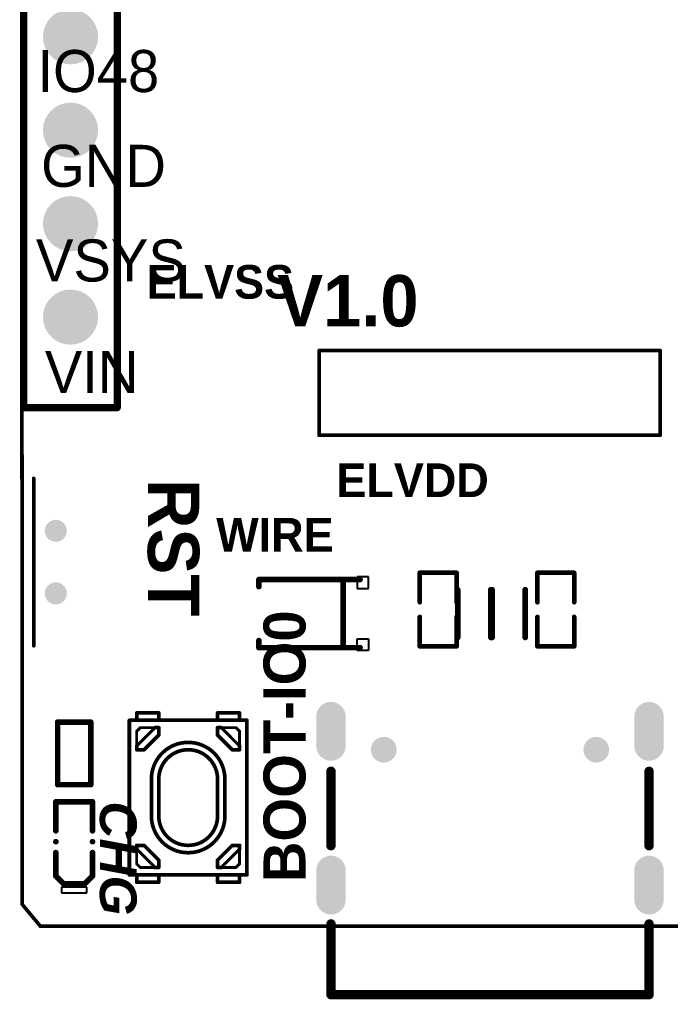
# Model space of a CAD drawing. Header units: millimetres. Extents: x -0.4 to 26.4, y -2.4 to 51.3.
# Drawn here: x -0.44 to 17.26, y -2.37 to 24.26 of the extents above; entities that cross this region are included whole.
import ezdxf

# ---------------------------------------------------------------- set-up
doc = ezdxf.new("R2010")
doc.units = ezdxf.units.MM
for name, color, linetype in [('KeepOutLayer', 6, 'Continuous'), ('MultiLayer', 9, 'Continuous'), ('PadHoleLayer', 156, 'Continuous'), ('TopOverlay', 2, 'Continuous')]:
    doc.layers.add(name, color=color, linetype=linetype)
doc.styles.add('Arial', font='arialbi.ttf', dxfattribs={"height": 0.2})
doc.styles.add('阿里巴巴普惠体', font='', dxfattribs={"height": 0.2})
doc.styles.add('阿里巴巴普惠体 Heavy', font='', dxfattribs={"height": 0.2})
doc.styles.get('阿里巴巴普惠体').set_extended_font_data('阿里巴巴普惠体')
doc.styles.get('阿里巴巴普惠体 Heavy').set_extended_font_data('阿里巴巴普惠体 Heavy', bold=True)

# ---------------------------------------------------------------- blocks, each defined once
blk = doc.blocks.new('BM20B_0_6__34DS_0_4V_51__21')
at = {"layer": 'TopOverlay', "const_width": 0.0999998}
for points in [[(-4.63999834, 1.15000024), (-4.63999834, -1.15000024)], [(4.64000088, 1.15000024), (-4.63999834, 1.15000024)], [(4.64000088, 1.15000024), (4.64000088, -1.15000024)], [(4.64000088, -1.15000024), (-4.63999834, -1.15000024)]]:
    blk.add_lwpolyline(points, dxfattribs=at)
at = {"layer": 'TopOverlay', "const_width": 0.0499999}
for points in [[(-4.664997019999999, 1.15000024, 1), (-4.61499966, 1.15000024, 1)], [(-4.664997019999999, 1.15000024, 1), (-4.61499966, 1.15000024, 1)], [(4.615002199999999, 1.15000024, 1), (4.66499956, 1.15000024, 1)], [(4.615002199999999, 1.15000024, 1), (4.66499956, 1.15000024, 1)], [(-4.664997019999999, -1.15000024, 1), (-4.61499966, -1.15000024, 1)], [(-4.664997019999999, -1.15000024, 1), (-4.61499966, -1.15000024, 1)], [(4.615002199999999, -1.15000024, 1), (4.66499956, -1.15000024, 1)], [(4.615002199999999, -1.15000024, 1), (4.66499956, -1.15000024, 1)]]:
    blk.add_lwpolyline(points, format="xyb", close=True, dxfattribs=at)
blk = doc.blocks.new('R0402_22')
at = {"layer": 'TopOverlay', "const_width": 0.1524}
for points in [[(-0.84987638, 0.4499584599999999), (-0.84987638, -0.44987718)], [(-0.84987638, 0.4499584599999999), (-0.25395682, 0.4499584599999999)], [(-0.25395682, 0.4499584599999999), (0.84996274, 0.4499584599999999)], [(0.84996274, 0.4499584599999999), (0.84996274, -0.45003974)], [(-0.84987638, -0.44987718), (-0.84971382, -0.45003974)], [(-0.84987638, -0.44987718), (-0.25395682, -0.44987718)], [(-0.25395682, -0.44987718), (0.84996274, -0.44987718)]]:
    blk.add_lwpolyline(points, dxfattribs=at)
at = {"layer": 'TopOverlay', "const_width": 0.0762}
for points in [[(-0.88797638, 0.4499584599999999, 1), (-0.81177638, 0.4499584599999999, 1)], [(-0.88797638, 0.4499584599999999, 1), (-0.81177638, 0.4499584599999999, 1)], [(-0.29205682, 0.4499584599999999, 1), (-0.21585682, 0.4499584599999999, 1)], [(-0.29205682, 0.4499584599999999, 1), (-0.21585682, 0.4499584599999999, 1)], [(0.81186274, 0.4499584599999999, 1), (0.8880627399999999, 0.4499584599999999, 1)], [(0.81186274, 0.4499584599999999, 1), (0.8880627399999999, 0.4499584599999999, 1)], [(-0.88797638, -0.44987718, 1), (-0.81177638, -0.44987718, 1)], [(-0.88797638, -0.44987718, 1), (-0.81177638, -0.44987718, 1)], [(-0.88797638, -0.44987718, 1), (-0.81177638, -0.44987718, 1)], [(-0.88781382, -0.45003974, 1), (-0.8116138199999999, -0.45003974, 1)], [(-0.29205682, -0.44987718, 1), (-0.21585682, -0.44987718, 1)], [(-0.29205682, -0.44987718, 1), (-0.21585682, -0.44987718, 1)], [(0.81186274, -0.44987718, 1), (0.8880627399999999, -0.44987718, 1)], [(0.81186274, -0.45003974, 1), (0.8880627399999999, -0.45003974, 1)]]:
    blk.add_lwpolyline(points, format="xyb", close=True, dxfattribs=at)
blk = doc.blocks.new('LED0402_24')
at = {"layer": 'TopOverlay'}
for p, q in [((-1.237488, 0.346202), (-1.389888, 0.346202)), ((-1.389888, 0.346202), (-1.389888, -0.346202)), ((-1.237488, -0.346202), (-1.237488, 0.346202)), ((-1.389888, -0.346202), (-1.237488, -0.346202)), ((-1.237488, -0.346202), (-1.237488, -0.346202))]:
    blk.add_line(p, q, dxfattribs=at)
at = {"layer": 'TopOverlay', "const_width": 0.1524}
for points in [[(-0.932688, 0.498602), (-1.143, 0.28829)], [(-0.932688, 0.498602), (-0.2961894, 0.498602)], [(0.2961894, 0.498602), (1.085088, 0.498602)], [(1.085088, 0.498602), (1.085088, -0.498602)], [(-1.143, 0.28829), (-1.143, -0.28829)], [(-1.143, -0.28829), (-0.932688, -0.498602)], [(-0.932688, -0.498602), (-0.2961894, -0.498602)], [(0.2961894, -0.498602), (1.085088, -0.498602)]]:
    blk.add_lwpolyline(points, dxfattribs=at)
at = {"layer": 'TopOverlay'}
for points, const_width in [([(-0.9707879999999999, 0.498602, 1), (-0.8945879999999999, 0.498602, 1)], 0.0762), ([(-0.9707879999999999, 0.498602, 1), (-0.8945879999999999, 0.498602, 1)], 0.0762), ([(-0.3342894, 0.498602, 1), (-0.2580894, 0.498602, 1)], 0.0762), ([(0.0381, 0.498602, 1), (-0.0381, 0.498602, 1)], 0.0762), ([(-0.05714999999999999, 0.498602, 1), (-0.01905, 0.498602, 1)], 0.0381), ([(0.01905, 0.498602, 1), (0.05714999999999999, 0.498602, 1)], 0.0381), ([(0.2580894, 0.498602, 1), (0.3342894, 0.498602, 1)], 0.0762), ([(1.046988, 0.498602, 1), (1.123188, 0.498602, 1)], 0.0762), ([(1.046988, 0.498602, 1), (1.123188, 0.498602, 1)], 0.0762), ([(-1.1811, 0.28829, 1), (-1.1049, 0.28829, 1)], 0.0762), ([(-1.1811, 0.28829, 1), (-1.1049, 0.28829, 1)], 0.0762), ([(-1.1811, -0.28829, 1), (-1.1049, -0.28829, 1)], 0.0762), ([(-1.1811, -0.28829, 1), (-1.1049, -0.28829, 1)], 0.0762), ([(-0.9707879999999999, -0.498602, 1), (-0.8945879999999999, -0.498602, 1)], 0.0762), ([(-0.9707879999999999, -0.498602, 1), (-0.8945879999999999, -0.498602, 1)], 0.0762), ([(-0.3342894, -0.498602, 1), (-0.2580894, -0.498602, 1)], 0.0762), ([(0.0381, -0.498602, 1), (-0.0381, -0.498602, 1)], 0.0762), ([(-0.05714999999999999, -0.498602, 1), (-0.01905, -0.498602, 1)], 0.0381), ([(0.01905, -0.498602, 1), (0.05714999999999999, -0.498602, 1)], 0.0381), ([(0.2580894, -0.498602, 1), (0.3342894, -0.498602, 1)], 0.0762), ([(1.046988, -0.498602, 1), (1.123188, -0.498602, 1)], 0.0762), ([(1.046988, -0.498602, 1), (1.123188, -0.498602, 1)], 0.0762)]:
    blk.add_lwpolyline(points, format="xyb", close=True, dxfattribs=dict(at, const_width=const_width))
blk = doc.blocks.new('DFN_SMD_L1_0_W0_6_BI_27')
at = {"layer": 'TopOverlay', "const_width": 0.1519936}
for points in [[(-0.649986, 0.467995), (0.6500113999999999, 0.467995)], [(-0.6500113999999999, -0.467995), (0.649986, -0.467995)]]:
    blk.add_lwpolyline(points, dxfattribs=at)
at = {"layer": 'TopOverlay', "const_width": 0.07599679999999999}
for points in [[(-0.6879843999999999, 0.467995, 1), (-0.6119876, 0.467995, 1)], [(0.6120129999999999, 0.467995, 1), (0.6880098, 0.467995, 1)], [(-0.6880098, -0.467995, 1), (-0.6120129999999999, -0.467995, 1)], [(0.6119876, -0.467995, 1), (0.6879843999999999, -0.467995, 1)]]:
    blk.add_lwpolyline(points, format="xyb", close=True, dxfattribs=at)
blk = doc.blocks.new('DFN_SMD_L1_0_W0_6_BI_28')
at = {"layer": 'TopOverlay', "const_width": 0.1519936}
for points in [[(-0.649986, 0.467995), (0.6500113999999999, 0.467995)], [(-0.6500113999999999, -0.467995), (0.649986, -0.467995)]]:
    blk.add_lwpolyline(points, dxfattribs=at)
at = {"layer": 'TopOverlay', "const_width": 0.07599679999999999}
for points in [[(-0.6879843999999999, 0.467995, 1), (-0.6119876, 0.467995, 1)], [(0.6120129999999999, 0.467995, 1), (0.6880098, 0.467995, 1)], [(-0.6880098, -0.467995, 1), (-0.6120129999999999, -0.467995, 1)], [(0.6119876, -0.467995, 1), (0.6879843999999999, -0.467995, 1)]]:
    blk.add_lwpolyline(points, format="xyb", close=True, dxfattribs=at)
blk = doc.blocks.new('SOD_123FL_L2_7_W1_8_LS3_8_RD_29')
at = {"layer": 'TopOverlay'}
for p, q in [((-1.6047974, 1.002411), (-1.2999974, 1.002411)), ((-1.6047974, 0.6824218), (-1.6047974, 1.002411)), ((-1.2999974, 1.002411), (-1.2999974, 0.6824218)), ((-1.2999974, 0.6824218), (-1.6047974, 0.6824218)), ((-1.2999974, -0.6824218), (-1.6047974, -0.6824218)), ((-1.6047974, -0.6824218), (-1.6047974, -1.002411)), ((-1.2999974, -1.002411), (-1.2999974, -0.6824218)), ((-1.6047974, -1.002411), (-1.2999974, -1.002411))]:
    blk.add_line(p, q, dxfattribs=at)
at = {"layer": 'TopOverlay', "const_width": 0.1524}
for points in [[(1.3762228, 0.9262364), (-1.3762228, 0.9262364)], [(-0.9167875999999999, 0.8762238), (-0.9167875999999999, -0.8762238)], [(1.3762228, 0.9262364), (1.3762228, 0.7331964)], [(1.3762228, -0.7331964), (1.3762228, -0.9262364)], [(1.3762228, -0.9262364), (-1.3762228, -0.9262364)]]:
    blk.add_lwpolyline(points, dxfattribs=at)
at = {"layer": 'TopOverlay', "const_width": 0.0762}
for points in [[(-1.4143228, 0.9262364, 1), (-1.3381228, 0.9262364, 1)], [(-0.9548876000000001, 0.8762238, 1), (-0.8786875999999999, 0.8762238, 1)], [(1.3381228, 0.9262364, 1), (1.4143228, 0.9262364, 1)], [(1.3381228, 0.9262364, 1), (1.4143228, 0.9262364, 1)], [(1.3381228, 0.7331964, 1), (1.4143228, 0.7331964, 1)], [(1.3381228, -0.7331964, 1), (1.4143228, -0.7331964, 1)], [(-1.4143228, -0.9262364, 1), (-1.3381228, -0.9262364, 1)], [(-0.9548876000000001, -0.8762238, 1), (-0.8786875999999999, -0.8762238, 1)], [(1.3381228, -0.9262364, 1), (1.4143228, -0.9262364, 1)], [(1.3381228, -0.9262364, 1), (1.4143228, -0.9262364, 1)]]:
    blk.add_lwpolyline(points, format="xyb", close=True, dxfattribs=at)
blk = doc.blocks.new('SW4_2_3_2_4P_35')
at = {"layer": 'TopOverlay'}
for points, const_width in [([(-2.10000088, -1.59999934), (-2.10000088, 1.60000188)], 0.0999998), ([(2.09999834, 1.59999934), (-2.10000088, 1.59999934)], 0.0999998), ([(2.09999834, -1.60000188), (2.09999834, 1.59999934)], 0.0999998), ([(-2.10000088, 1.39999974), (-2.30000048, 1.39999974)], 0.0999998), ([(-2.30000048, 0.8000009399999999), (-2.30000048, 1.39999974)], 0.0999998), ([(-1.89999874, 1.29999994), (-1.79999894, 1.39999974)], 0.07999983999999999), ([(-1.89999874, 0.90000074), (-1.39999974, 1.39999974)], 0.07999983999999999), ([(-1.89999874, 0.90000074), (-1.89999874, 1.29999994)], 0.07999983999999999), ([(-1.39999974, 1.39999974), (-1.79999894, 1.39999974)], 0.07999983999999999), ([(-1.29999994, 1.39999974), (-1.39999974, 1.39999974)], 0.0999998), ([(-1.29999994, 1.20000014), (-1.29999994, 1.39999974)], 0.0999998), ([(1.29999994, 1.20000014), (1.29999994, 1.39999974)], 0.0999998), ([(1.39999974, 1.39999974), (1.29999994, 1.39999974)], 0.0999998), ([(1.79999894, 1.39999974), (1.39999974, 1.39999974)], 0.07999983999999999), ([(1.89999874, 0.90000074), (1.39999974, 1.39999974)], 0.07999983999999999), ([(1.89999874, 1.29999994), (1.79999894, 1.39999974)], 0.07999983999999999), ([(1.89999874, 0.90000074), (1.89999874, 1.29999994)], 0.07999983999999999), ([(2.29999794, 1.39999974), (2.09999834, 1.39999974)], 0.0999998), ([(2.29999794, 0.8000009399999999), (2.29999794, 1.39999974)], 0.0999998), ([(-1.69999914, 0.8000009399999999), (-1.29999994, 1.20000014)], 0.0999998), ([(1.69999914, 0.8000009399999999), (1.29999994, 1.20000014)], 0.0999998), ([(-2.10000088, 0.8000009399999999), (-2.30000048, 0.8000009399999999)], 0.0999998), ([(-1.89999874, 0.8000009399999999), (-1.89999874, 0.90000074)], 0.0999998), ([(-1.69999914, 0.8000009399999999), (-1.89999874, 0.8000009399999999)], 0.0999998), ([(0.499999, 1.00000054), (-0.499999, 1.00000054)], 0.0999998), ([(0.499999, 0.8000009399999999), (-0.499999, 0.8000009399999999)], 0.0999998), ([(1.89999874, 0.8000009399999999), (1.69999914, 0.8000009399999999)], 0.0999998), ([(1.89999874, 0.8000009399999999), (1.89999874, 0.90000074)], 0.0999998), ([(2.29999794, 0.8000009399999999), (2.09999834, 0.8000009399999999)], 0.0999998), ([(-2.30000048, -1.39999974), (-2.30000048, -0.8000009399999999)], 0.0999998), ([(-2.10000088, -0.8000009399999999), (-2.30000048, -0.8000009399999999)], 0.0999998), ([(-1.89999874, -0.90000074), (-1.89999874, -0.8000009399999999)], 0.0999998), ([(-1.69999914, -0.8000009399999999), (-1.89999874, -0.8000009399999999)], 0.0999998), ([(-1.29999994, -1.20000014), (-1.69999914, -0.8000009399999999)], 0.0999998), ([(0.499999, -0.8000009399999999), (-0.499999, -0.8000009399999999)], 0.0999998), ([(1.29999994, -1.20000014), (1.69999914, -0.8000009399999999)], 0.0999998), ([(1.89999874, -0.8000009399999999), (1.69999914, -0.8000009399999999)], 0.0999998), ([(1.89999874, -0.90000074), (1.89999874, -0.8000009399999999)], 0.0999998), ([(2.29999794, -0.8000009399999999), (2.09999834, -0.8000009399999999)], 0.0999998), ([(2.29999794, -1.39999974), (2.29999794, -0.8000009399999999)], 0.0999998), ([(-1.39999974, -1.39999974), (-1.89999874, -0.90000074)], 0.07999983999999999), ([(-1.89999874, -1.29999994), (-1.89999874, -0.90000074)], 0.07999983999999999), ([(0.499999, -1.00000054), (-0.499999, -1.00000054)], 0.0999998), ([(1.39999974, -1.39999974), (1.89999874, -0.90000074)], 0.07999983999999999), ([(1.89999874, -1.29999994), (1.89999874, -0.90000074)], 0.07999983999999999), ([(-1.79999894, -1.39999974), (-1.89999874, -1.29999994)], 0.07999983999999999), ([(-1.29999994, -1.39999974), (-1.29999994, -1.20000014)], 0.0999998), ([(1.29999994, -1.39999974), (1.29999994, -1.20000014)], 0.0999998), ([(1.79999894, -1.39999974), (1.89999874, -1.29999994)], 0.07999983999999999), ([(-2.10000088, -1.39999974), (-2.30000048, -1.39999974)], 0.0999998), ([(2.09999834, -1.59999934), (-2.10000088, -1.59999934)], 0.0999998), ([(-1.39999974, -1.39999974), (-1.79999894, -1.39999974)], 0.07999983999999999), ([(-1.29999994, -1.39999974), (-1.39999974, -1.39999974)], 0.0999998), ([(1.39999974, -1.39999974), (1.29999994, -1.39999974)], 0.0999998), ([(1.79999894, -1.39999974), (1.39999974, -1.39999974)], 0.07999983999999999), ([(2.29999794, -1.39999974), (2.09999834, -1.39999974)], 0.0999998)]:
    blk.add_lwpolyline(points, dxfattribs=dict(at, const_width=const_width))
for points, const_width in [([(-2.12499956, 1.60000188, 1), (-2.0750022, 1.60000188, 1)], 0.0499999), ([(-2.12499956, 1.59999934, 1), (-2.0750022, 1.59999934, 1)], 0.0499999), ([(2.07499966, 1.59999934, 1), (2.12499702, 1.59999934, 1)], 0.0499999), ([(2.07499966, 1.59999934, 1), (2.12499702, 1.59999934, 1)], 0.0499999), ([(-2.32499916, 1.39999974, 1), (-2.2750018, 1.39999974, 1)], 0.0499999), ([(-2.32499916, 1.39999974, 1), (-2.2750018, 1.39999974, 1)], 0.0499999), ([(-2.12499956, 1.39999974, 1), (-2.0750022, 1.39999974, 1)], 0.0499999), ([(-1.9199987, 1.29999994, 1), (-1.87999878, 1.29999994, 1)], 0.03999991999999999), ([(-1.9199987, 1.29999994, 1), (-1.87999878, 1.29999994, 1)], 0.03999991999999999), ([(-1.8199989, 1.39999974, 1), (-1.77999898, 1.39999974, 1)], 0.03999991999999999), ([(-1.8199989, 1.39999974, 1), (-1.77999898, 1.39999974, 1)], 0.03999991999999999), ([(-1.42499842, 1.39999974, 1), (-1.37500106, 1.39999974, 1)], 0.0499999), ([(-1.4199997, 1.39999974, 1), (-1.37999978, 1.39999974, 1)], 0.03999991999999999), ([(-1.4199997, 1.39999974, 1), (-1.37999978, 1.39999974, 1)], 0.03999991999999999), ([(-1.32499862, 1.39999974, 1), (-1.27500126, 1.39999974, 1)], 0.0499999), ([(-1.32499862, 1.39999974, 1), (-1.27500126, 1.39999974, 1)], 0.0499999), ([(1.27500126, 1.39999974, 1), (1.32499862, 1.39999974, 1)], 0.0499999), ([(1.27500126, 1.39999974, 1), (1.32499862, 1.39999974, 1)], 0.0499999), ([(1.37500106, 1.39999974, 1), (1.42499842, 1.39999974, 1)], 0.0499999), ([(1.37999978, 1.39999974, 1), (1.4199997, 1.39999974, 1)], 0.03999991999999999), ([(1.37999978, 1.39999974, 1), (1.4199997, 1.39999974, 1)], 0.03999991999999999), ([(1.77999898, 1.39999974, 1), (1.8199989, 1.39999974, 1)], 0.03999991999999999), ([(1.77999898, 1.39999974, 1), (1.8199989, 1.39999974, 1)], 0.03999991999999999), ([(1.87999878, 1.29999994, 1), (1.9199987, 1.29999994, 1)], 0.03999991999999999), ([(1.87999878, 1.29999994, 1), (1.9199987, 1.29999994, 1)], 0.03999991999999999), ([(2.07499966, 1.39999974, 1), (2.12499702, 1.39999974, 1)], 0.0499999), ([(2.27499926, 1.39999974, 1), (2.32499662, 1.39999974, 1)], 0.0499999), ([(2.27499926, 1.39999974, 1), (2.32499662, 1.39999974, 1)], 0.0499999), ([(-1.32499862, 1.20000014, 1), (-1.27500126, 1.20000014, 1)], 0.0499999), ([(-1.32499862, 1.20000014, 1), (-1.27500126, 1.20000014, 1)], 0.0499999), ([(1.27500126, 1.20000014, 1), (1.32499862, 1.20000014, 1)], 0.0499999), ([(1.27500126, 1.20000014, 1), (1.32499862, 1.20000014, 1)], 0.0499999), ([(-2.32499916, 0.8000009399999999, 1), (-2.2750018, 0.8000009399999999, 1)], 0.0499999), ([(-2.32499916, 0.8000009399999999, 1), (-2.2750018, 0.8000009399999999, 1)], 0.0499999), ([(-2.12499956, 0.8000009399999999, 1), (-2.0750022, 0.8000009399999999, 1)], 0.0499999), ([(-1.92499742, 0.90000074, 1), (-1.87500006, 0.90000074, 1)], 0.0499999), ([(-1.92499742, 0.8000009399999999, 1), (-1.87500006, 0.8000009399999999, 1)], 0.0499999), ([(-1.92499742, 0.8000009399999999, 1), (-1.87500006, 0.8000009399999999, 1)], 0.0499999), ([(-1.9199987, 0.90000074, 1), (-1.87999878, 0.90000074, 1)], 0.03999991999999999), ([(-1.9199987, 0.90000074, 1), (-1.87999878, 0.90000074, 1)], 0.03999991999999999), ([(-1.72499782, 0.8000009399999999, 1), (-1.67500046, 0.8000009399999999, 1)], 0.0499999), ([(-1.72499782, 0.8000009399999999, 1), (-1.67500046, 0.8000009399999999, 1)], 0.0499999), ([(-0.5249976799999999, 1.00000054, 1), (-0.47500032, 1.00000054, 1)], 0.0499999), ([(-0.5249976799999999, 1.00000054, 1), (-0.47500032, 1.00000054, 1)], 0.0499999), ([(-0.5249976799999999, 0.8000009399999999, 1), (-0.47500032, 0.8000009399999999, 1)], 0.0499999), ([(-0.5249976799999999, 0.8000009399999999, 1), (-0.47500032, 0.8000009399999999, 1)], 0.0499999), ([(0.47500032, 1.00000054, 1), (0.5249976799999999, 1.00000054, 1)], 0.0499999), ([(0.47500032, 1.00000054, 1), (0.5249976799999999, 1.00000054, 1)], 0.0499999), ([(0.47500032, 0.8000009399999999, 1), (0.5249976799999999, 0.8000009399999999, 1)], 0.0499999), ([(0.47500032, 0.8000009399999999, 1), (0.5249976799999999, 0.8000009399999999, 1)], 0.0499999), ([(1.67500046, 0.8000009399999999, 1), (1.72499782, 0.8000009399999999, 1)], 0.0499999), ([(1.67500046, 0.8000009399999999, 1), (1.72499782, 0.8000009399999999, 1)], 0.0499999), ([(1.87500006, 0.90000074, 1), (1.92499742, 0.90000074, 1)], 0.0499999), ([(1.87500006, 0.8000009399999999, 1), (1.92499742, 0.8000009399999999, 1)], 0.0499999), ([(1.87500006, 0.8000009399999999, 1), (1.92499742, 0.8000009399999999, 1)], 0.0499999), ([(1.87999878, 0.90000074, 1), (1.9199987, 0.90000074, 1)], 0.03999991999999999), ([(1.87999878, 0.90000074, 1), (1.9199987, 0.90000074, 1)], 0.03999991999999999), ([(2.07499966, 0.8000009399999999, 1), (2.12499702, 0.8000009399999999, 1)], 0.0499999), ([(2.27499926, 0.8000009399999999, 1), (2.32499662, 0.8000009399999999, 1)], 0.0499999), ([(2.27499926, 0.8000009399999999, 1), (2.32499662, 0.8000009399999999, 1)], 0.0499999), ([(-1.52499822, 0, 1), (-1.47500086, 0, 1)], 0.0499999), ([(-1.52499822, 0, 1), (-1.47500086, 0, 1)], 0.0499999), ([(-1.32499862, 0, 1), (-1.27500126, 0, 1)], 0.0499999), ([(-1.32499862, 0, 1), (-1.27500126, 0, 1)], 0.0499999), ([(1.27500126, 0, 1), (1.32499862, 0, 1)], 0.0499999), ([(1.27500126, 0, 1), (1.32499862, 0, 1)], 0.0499999), ([(1.47500086, 0, 1), (1.52499822, 0, 1)], 0.0499999), ([(1.47500086, 0, 1), (1.52499822, 0, 1)], 0.0499999), ([(-2.32499916, -0.8000009399999999, 1), (-2.2750018, -0.8000009399999999, 1)], 0.0499999), ([(-2.32499916, -0.8000009399999999, 1), (-2.2750018, -0.8000009399999999, 1)], 0.0499999), ([(-2.12499956, -0.8000009399999999, 1), (-2.0750022, -0.8000009399999999, 1)], 0.0499999), ([(-1.92499742, -0.8000009399999999, 1), (-1.87500006, -0.8000009399999999, 1)], 0.0499999), ([(-1.92499742, -0.8000009399999999, 1), (-1.87500006, -0.8000009399999999, 1)], 0.0499999), ([(-1.72499782, -0.8000009399999999, 1), (-1.67500046, -0.8000009399999999, 1)], 0.0499999), ([(-1.72499782, -0.8000009399999999, 1), (-1.67500046, -0.8000009399999999, 1)], 0.0499999), ([(-0.5249976799999999, -0.8000009399999999, 1), (-0.47500032, -0.8000009399999999, 1)], 0.0499999), ([(-0.5249976799999999, -0.8000009399999999, 1), (-0.47500032, -0.8000009399999999, 1)], 0.0499999), ([(0.47500032, -0.8000009399999999, 1), (0.5249976799999999, -0.8000009399999999, 1)], 0.0499999), ([(0.47500032, -0.8000009399999999, 1), (0.5249976799999999, -0.8000009399999999, 1)], 0.0499999), ([(1.67500046, -0.8000009399999999, 1), (1.72499782, -0.8000009399999999, 1)], 0.0499999), ([(1.67500046, -0.8000009399999999, 1), (1.72499782, -0.8000009399999999, 1)], 0.0499999), ([(1.87500006, -0.8000009399999999, 1), (1.92499742, -0.8000009399999999, 1)], 0.0499999), ([(1.87500006, -0.8000009399999999, 1), (1.92499742, -0.8000009399999999, 1)], 0.0499999), ([(2.07499966, -0.8000009399999999, 1), (2.12499702, -0.8000009399999999, 1)], 0.0499999), ([(2.27499926, -0.8000009399999999, 1), (2.32499662, -0.8000009399999999, 1)], 0.0499999), ([(2.27499926, -0.8000009399999999, 1), (2.32499662, -0.8000009399999999, 1)], 0.0499999), ([(-1.92499742, -0.90000074, 1), (-1.87500006, -0.90000074, 1)], 0.0499999), ([(-1.9199987, -0.90000074, 1), (-1.87999878, -0.90000074, 1)], 0.03999991999999999), ([(-1.9199987, -0.90000074, 1), (-1.87999878, -0.90000074, 1)], 0.03999991999999999), ([(-0.5249976799999999, -1.00000054, 1), (-0.47500032, -1.00000054, 1)], 0.0499999), ([(-0.5249976799999999, -1.00000054, 1), (-0.47500032, -1.00000054, 1)], 0.0499999), ([(0.47500032, -1.00000054, 1), (0.5249976799999999, -1.00000054, 1)], 0.0499999), ([(0.47500032, -1.00000054, 1), (0.5249976799999999, -1.00000054, 1)], 0.0499999), ([(1.87500006, -0.90000074, 1), (1.92499742, -0.90000074, 1)], 0.0499999), ([(1.87999878, -0.90000074, 1), (1.9199987, -0.90000074, 1)], 0.03999991999999999), ([(1.87999878, -0.90000074, 1), (1.9199987, -0.90000074, 1)], 0.03999991999999999), ([(-1.9199987, -1.29999994, 1), (-1.87999878, -1.29999994, 1)], 0.03999991999999999), ([(-1.9199987, -1.29999994, 1), (-1.87999878, -1.29999994, 1)], 0.03999991999999999), ([(-1.32499862, -1.20000014, 1), (-1.27500126, -1.20000014, 1)], 0.0499999), ([(-1.32499862, -1.20000014, 1), (-1.27500126, -1.20000014, 1)], 0.0499999), ([(1.27500126, -1.20000014, 1), (1.32499862, -1.20000014, 1)], 0.0499999), ([(1.27500126, -1.20000014, 1), (1.32499862, -1.20000014, 1)], 0.0499999), ([(1.87999878, -1.29999994, 1), (1.9199987, -1.29999994, 1)], 0.03999991999999999), ([(1.87999878, -1.29999994, 1), (1.9199987, -1.29999994, 1)], 0.03999991999999999), ([(-2.32499916, -1.39999974, 1), (-2.2750018, -1.39999974, 1)], 0.0499999), ([(-2.32499916, -1.39999974, 1), (-2.2750018, -1.39999974, 1)], 0.0499999), ([(-2.12499956, -1.39999974, 1), (-2.0750022, -1.39999974, 1)], 0.0499999), ([(-2.12499956, -1.59999934, 1), (-2.0750022, -1.59999934, 1)], 0.0499999), ([(-2.12499956, -1.59999934, 1), (-2.0750022, -1.59999934, 1)], 0.0499999), ([(-1.8199989, -1.39999974, 1), (-1.77999898, -1.39999974, 1)], 0.03999991999999999), ([(-1.8199989, -1.39999974, 1), (-1.77999898, -1.39999974, 1)], 0.03999991999999999), ([(-1.42499842, -1.39999974, 1), (-1.37500106, -1.39999974, 1)], 0.0499999), ([(-1.4199997, -1.39999974, 1), (-1.37999978, -1.39999974, 1)], 0.03999991999999999), ([(-1.4199997, -1.39999974, 1), (-1.37999978, -1.39999974, 1)], 0.03999991999999999), ([(-1.32499862, -1.39999974, 1), (-1.27500126, -1.39999974, 1)], 0.0499999), ([(-1.32499862, -1.39999974, 1), (-1.27500126, -1.39999974, 1)], 0.0499999), ([(1.27500126, -1.39999974, 1), (1.32499862, -1.39999974, 1)], 0.0499999), ([(1.27500126, -1.39999974, 1), (1.32499862, -1.39999974, 1)], 0.0499999), ([(1.37500106, -1.39999974, 1), (1.42499842, -1.39999974, 1)], 0.0499999), ([(1.37999978, -1.39999974, 1), (1.4199997, -1.39999974, 1)], 0.03999991999999999), ([(1.37999978, -1.39999974, 1), (1.4199997, -1.39999974, 1)], 0.03999991999999999), ([(1.77999898, -1.39999974, 1), (1.8199989, -1.39999974, 1)], 0.03999991999999999), ([(1.77999898, -1.39999974, 1), (1.8199989, -1.39999974, 1)], 0.03999991999999999), ([(2.07499966, -1.39999974, 1), (2.12499702, -1.39999974, 1)], 0.0499999), ([(2.07499966, -1.59999934, 1), (2.12499702, -1.59999934, 1)], 0.0499999), ([(2.07499966, -1.60000188, 1), (2.12499702, -1.60000188, 1)], 0.0499999), ([(2.27499926, -1.39999974, 1), (2.32499662, -1.39999974, 1)], 0.0499999), ([(2.27499926, -1.39999974, 1), (2.32499662, -1.39999974, 1)], 0.0499999)]:
    blk.add_lwpolyline(points, format="xyb", close=True, dxfattribs=dict(at, const_width=const_width))
at = {"layer": 'TopOverlay', "const_width": 0.0999998}
for points in [[(-1.49999954, 0, -0.4142135623730951), (-0.499999, 1.00000054)], [(-1.29999994, 0, -0.4142135623730951), (-0.499999, 0.8000009399999999)], [(0.499999, 1.00000054, -0.4142135623730951), (1.49999954, 0)], [(0.499999, 0.8000009399999999, -0.4142135623730951), (1.29999994, 0)], [(-0.499999, -1.00000054, -0.4142135623730951), (-1.49999954, 0)], [(-0.499999, -0.8000009399999999, -0.4142135623730951), (-1.29999994, 0)], [(1.29999994, 0, -0.4142135623730951), (0.499999, -0.8000009399999999)], [(1.49999954, 0, -0.4142135623730951), (0.499999, -1.00000054)]]:
    blk.add_lwpolyline(points, format="xyb", dxfattribs=at)
blk = doc.blocks.new('HDR1X12_77')
at = {"layer": 'MultiLayer'}
h = blk.add_hatch(color=9, dxfattribs=at)
edge = h.paths.add_edge_path()
edge.add_arc((20.32, 0), 0.7499985, 0, 360)
h = blk.add_hatch(color=9, dxfattribs=at)
edge = h.paths.add_edge_path()
edge.add_arc((22.86, 0), 0.7499985, 0, 360)
h = blk.add_hatch(color=9, dxfattribs=at)
edge = h.paths.add_edge_path()
edge.add_arc((25.4, 0), 0.7499985, 0, 360)
h = blk.add_hatch(color=9, dxfattribs=at)
edge = h.paths.add_edge_path()
edge.add_arc((27.94, 0), 0.7499985, 0, 360)
at = {"layer": 'PadHoleLayer'}
h = blk.add_hatch(color=156, dxfattribs=at)
edge = h.paths.add_edge_path()
edge.add_arc((20.32, 0), 0.4499991, 0, 360)
h = blk.add_hatch(color=156, dxfattribs=at)
edge = h.paths.add_edge_path()
edge.add_arc((22.86, 0), 0.4499991, 0, 360)
h = blk.add_hatch(color=156, dxfattribs=at)
edge = h.paths.add_edge_path()
edge.add_arc((25.4, 0), 0.4499991, 0, 360)
h = blk.add_hatch(color=156, dxfattribs=at)
edge = h.paths.add_edge_path()
edge.add_arc((27.94, 0), 0.4499991, 0, 360)
at = {"layer": 'TopOverlay', "const_width": 0.1999996}
for points in [[(30.40000016, 1.27), (0.635, 1.27)], [(30.40000016, -1.27), (30.40000016, 1.27)], [(30.40000016, -1.27), (-1.27, -1.27)]]:
    blk.add_lwpolyline(points, dxfattribs=at)
at = {"layer": 'TopOverlay', "const_width": 0.0999998}
for points in [[(30.35000026, 1.27, 1), (30.45000006, 1.27, 1)], [(30.35000026, 1.27, 1), (30.45000006, 1.27, 1)], [(30.35000026, -1.27, 1), (30.45000006, -1.27, 1)], [(30.35000026, -1.27, 1), (30.45000006, -1.27, 1)]]:
    blk.add_lwpolyline(points, format="xyb", close=True, dxfattribs=at)
blk = doc.blocks.new('R0402_84')
at = {"layer": 'TopOverlay', "const_width": 0.127}
for points in [[(-0.51000152, -0.499999), (-0.51000152, 0.499999)], [(0.28999942, 0.499999), (-0.4780000599999999, 0.499999)], [(1.47199858, 0.499999), (0.68999862, 0.499999)], [(1.48999956, -0.499999), (1.48999956, 0.499999)], [(0.28999942, -0.499999), (-0.4780000599999999, -0.499999)], [(1.47199858, -0.499999), (0.68999862, -0.499999)]]:
    blk.add_lwpolyline(points, dxfattribs=at)
at = {"layer": 'TopOverlay', "const_width": 0.0635}
for points in [[(-0.5417515199999999, 0.499999, 1), (-0.47825152, 0.499999, 1)], [(-0.50975006, 0.499999, 1), (-0.4462500599999999, 0.499999, 1)], [(0.25824942, 0.499999, 1), (0.32174942, 0.499999, 1)], [(0.65824862, 0.499999, 1), (0.72174862, 0.499999, 1)], [(1.44024858, 0.499999, 1), (1.50374858, 0.499999, 1)], [(1.45824956, 0.499999, 1), (1.52174956, 0.499999, 1)], [(-0.5417515199999999, -0.499999, 1), (-0.47825152, -0.499999, 1)], [(-0.50975006, -0.499999, 1), (-0.4462500599999999, -0.499999, 1)], [(0.25824942, -0.499999, 1), (0.32174942, -0.499999, 1)], [(0.65824862, -0.499999, 1), (0.72174862, -0.499999, 1)], [(1.44024858, -0.499999, 1), (1.50374858, -0.499999, 1)], [(1.45824956, -0.499999, 1), (1.52174956, -0.499999, 1)]]:
    blk.add_lwpolyline(points, format="xyb", close=True, dxfattribs=at)
blk = doc.blocks.new('R0402_85')
at = {"layer": 'TopOverlay', "const_width": 0.127}
for points in [[(-0.51000152, -0.499999), (-0.51000152, 0.499999)], [(0.28999942, 0.499999), (-0.4780000599999999, 0.499999)], [(1.47199858, 0.499999), (0.68999862, 0.499999)], [(1.48999956, -0.499999), (1.48999956, 0.499999)], [(0.28999942, -0.499999), (-0.4780000599999999, -0.499999)], [(1.47199858, -0.499999), (0.68999862, -0.499999)]]:
    blk.add_lwpolyline(points, dxfattribs=at)
at = {"layer": 'TopOverlay', "const_width": 0.0635}
for points in [[(-0.5417515199999999, 0.499999, 1), (-0.47825152, 0.499999, 1)], [(-0.50975006, 0.499999, 1), (-0.4462500599999999, 0.499999, 1)], [(0.25824942, 0.499999, 1), (0.32174942, 0.499999, 1)], [(0.65824862, 0.499999, 1), (0.72174862, 0.499999, 1)], [(1.44024858, 0.499999, 1), (1.50374858, 0.499999, 1)], [(1.45824956, 0.499999, 1), (1.52174956, 0.499999, 1)], [(-0.5417515199999999, -0.499999, 1), (-0.47825152, -0.499999, 1)], [(-0.50975006, -0.499999, 1), (-0.4462500599999999, -0.499999, 1)], [(0.25824942, -0.499999, 1), (0.32174942, -0.499999, 1)], [(0.65824862, -0.499999, 1), (0.72174862, -0.499999, 1)], [(1.44024858, -0.499999, 1), (1.50374858, -0.499999, 1)], [(1.45824956, -0.499999, 1), (1.52174956, -0.499999, 1)]]:
    blk.add_lwpolyline(points, format="xyb", close=True, dxfattribs=at)
blk = doc.blocks.new('TS24CA_87')
at = {"layer": 'MultiLayer'}
h = blk.add_hatch(color=9, dxfattribs=at)
edge = h.paths.add_edge_path()
edge.add_arc((-0.8500008399999999, 0), 0.2999994, 0, 360)
h = blk.add_hatch(color=9, dxfattribs=at)
edge = h.paths.add_edge_path()
edge.add_arc((0.8500008399999999, 0), 0.2999994, 0, 360)
at = {"layer": 'PadHoleLayer'}
h = blk.add_hatch(color=156, dxfattribs=at)
edge = h.paths.add_edge_path()
edge.add_arc((-0.8500008399999999, 0), 0.2999994, 0, 360)
h = blk.add_hatch(color=156, dxfattribs=at)
edge = h.paths.add_edge_path()
edge.add_arc((0.8500008399999999, 0), 0.2999994, 0, 360)
at = {"layer": 'TopOverlay', "const_width": 0.0999998}
blk.add_lwpolyline([(-2.27499926, 0.5999987999999999), (2.2750018, 0.5999987999999999)], dxfattribs=at)
at = {"layer": 'TopOverlay', "const_width": 0.0499999}
for points in [[(-2.29999794, 0.5999987999999999, 1), (-2.25000058, 0.5999987999999999, 1)], [(2.25000312, 0.5999987999999999, 1), (2.30000048, 0.5999987999999999, 1)]]:
    blk.add_lwpolyline(points, format="xyb", close=True, dxfattribs=at)
blk = doc.blocks.new('TYPE_C3_0_USB_111')
at = {"layer": 'MultiLayer'}
h = blk.add_hatch(color=9, dxfattribs=at)
edge = h.paths.add_edge_path()
edge.add_arc((-4.32500024, 1.37000107), 0.3999992, 180, 360)
edge.add_line((-3.92500104, 1.37000107), (-3.92500104, 2.17000201))
edge.add_arc((-4.32500024, 2.17000201), 0.3999992, 0, 180)
edge.add_line((-4.724999439999999, 2.17000201), (-4.724999439999999, 1.37000107))
h = blk.add_hatch(color=9, dxfattribs=at)
edge = h.paths.add_edge_path()
edge.add_arc((4.32500024, 1.37000107), 0.3999992, 180, 360)
edge.add_line((4.724999439999999, 1.37000107), (4.724999439999999, 2.17000201))
edge.add_arc((4.32500024, 2.17000201), 0.3999992, 0, 180)
edge.add_line((3.92500104, 2.17000201), (3.92500104, 1.37000107))
h = blk.add_hatch(color=9, dxfattribs=at)
edge = h.paths.add_edge_path()
edge.add_arc((-2.8899993, 1.27), 0.3499993, 0, 360)
h = blk.add_hatch(color=9, dxfattribs=at)
edge = h.paths.add_edge_path()
edge.add_arc((2.8899993, 1.27), 0.3499993, 0, 360)
h = blk.add_hatch(color=9, dxfattribs=at)
edge = h.paths.add_edge_path()
edge.add_arc((-4.32500024, -2.80999819), 0.3999992, 180, 360)
edge.add_line((-3.92500104, -2.80999819), (-3.92500104, -2.00999725))
edge.add_arc((-4.32500024, -2.00999725), 0.3999992, 0, 180)
edge.add_line((-4.724999439999999, -2.00999725), (-4.724999439999999, -2.80999819))
h = blk.add_hatch(color=9, dxfattribs=at)
edge = h.paths.add_edge_path()
edge.add_arc((4.32500024, -2.80999819), 0.3999992, 180, 360)
edge.add_line((4.724999439999999, -2.80999819), (4.724999439999999, -2.00999725))
edge.add_arc((4.32500024, -2.00999725), 0.3999992, 0, 180)
edge.add_line((3.92500104, -2.00999725), (3.92500104, -2.80999819))
at = {"layer": 'PadHoleLayer'}
h = blk.add_hatch(color=156, dxfattribs=at)
edge = h.paths.add_edge_path()
edge.add_arc((-4.32500024, 1.42000097), 0.2999994, 180, 360)
edge.add_line((-4.02500084, 1.42000097), (-4.02500084, 2.12000211))
edge.add_arc((-4.32500024, 2.12000211), 0.2999994, 0, 180)
edge.add_line((-4.62499964, 2.12000211), (-4.62499964, 1.42000097))
h = blk.add_hatch(color=156, dxfattribs=at)
edge = h.paths.add_edge_path()
edge.add_arc((4.32500024, 1.42000097), 0.2999994, 180, 360)
edge.add_line((4.62499964, 1.42000097), (4.62499964, 2.12000211))
edge.add_arc((4.32500024, 2.12000211), 0.2999994, 0, 180)
edge.add_line((4.02500084, 2.12000211), (4.02500084, 1.42000097))
h = blk.add_hatch(color=156, dxfattribs=at)
edge = h.paths.add_edge_path()
edge.add_arc((-2.8899993, 1.27), 0.3499993, 0, 360)
h = blk.add_hatch(color=156, dxfattribs=at)
edge = h.paths.add_edge_path()
edge.add_arc((2.8899993, 1.27), 0.3499993, 0, 360)
h = blk.add_hatch(color=156, dxfattribs=at)
edge = h.paths.add_edge_path()
edge.add_arc((-4.32500024, -2.75999829), 0.2999994, 180, 360)
edge.add_line((-4.02500084, -2.75999829), (-4.02500084, -2.05999715))
edge.add_arc((-4.32500024, -2.05999715), 0.2999994, 0, 180)
edge.add_line((-4.62499964, -2.05999715), (-4.62499964, -2.75999829))
h = blk.add_hatch(color=156, dxfattribs=at)
edge = h.paths.add_edge_path()
edge.add_arc((4.32500024, -2.75999829), 0.2999994, 180, 360)
edge.add_line((4.62499964, -2.75999829), (4.62499964, -2.05999715))
edge.add_arc((4.32500024, -2.05999715), 0.2999994, 0, 180)
edge.add_line((4.02500084, -2.05999715), (4.02500084, -2.75999829))
at = {"layer": 'TopOverlay', "const_width": 0.254}
for points in [[(-4.32500024, -1.33999986), (-4.32500024, 0.6849999)], [(4.32500024, -1.33999986), (4.32500024, 0.6849999)], [(-4.32500024, -5.38999938), (-4.32500024, -3.464999419999999)], [(4.32500024, -5.38999938), (4.32500024, -3.464999419999999)], [(-4.32500024, -5.38999938), (4.32500024, -5.38999938)]]:
    blk.add_lwpolyline(points, dxfattribs=at)
at = {"layer": 'TopOverlay', "const_width": 0.127}
for points in [[(-4.38850024, 0.6849999, 1), (-4.261500239999999, 0.6849999, 1)], [(4.261500239999999, 0.6849999, 1), (4.38850024, 0.6849999, 1)], [(-4.38850024, -1.33999986, 1), (-4.261500239999999, -1.33999986, 1)], [(4.261500239999999, -1.33999986, 1), (4.38850024, -1.33999986, 1)], [(-4.38850024, -3.464999419999999, 1), (-4.261500239999999, -3.464999419999999, 1)], [(4.261500239999999, -3.464999419999999, 1), (4.38850024, -3.464999419999999, 1)], [(-4.38850024, -5.38999938, 1), (-4.261500239999999, -5.38999938, 1)], [(-4.38850024, -5.38999938, 1), (-4.261500239999999, -5.38999938, 1)], [(4.261500239999999, -5.38999938, 1), (4.38850024, -5.38999938, 1)], [(4.261500239999999, -5.38999938, 1), (4.38850024, -5.38999938, 1)]]:
    blk.add_lwpolyline(points, format="xyb", close=True, dxfattribs=at)

msp = doc.modelspace()

# ---------------------------------------------------------------- hatches: boundary and pattern name
at = {"layer": 'PadHoleLayer'}
h = msp.add_hatch(color=156, dxfattribs=at)
edge = h.paths.add_edge_path()
edge.add_arc((-0.3745992, 1.50907496), 0.01905, 0, 360)
h = msp.add_hatch(color=156, dxfattribs=at)
edge = h.paths.add_edge_path()
edge.add_arc((-0.3745992, 1.50907496), 0.01905, 0, 360)
h = msp.add_hatch(color=156, dxfattribs=at)
edge = h.paths.add_edge_path()
edge.add_arc((-0.3745992, 1.50907496), 0.01905, 0, 360)
h = msp.add_hatch(color=156, dxfattribs=at)
edge = h.paths.add_edge_path()
edge.add_arc((-0.3745992, 1.50907496), 0.01905, 0, 360)

# ---------------------------------------------------------------- linework, layer by layer
at = {"layer": 'KeepOutLayer', "const_width": 0.0999998}
for points in [[(-0.3945407399999999, 51.23726354), (-0.37408104, 0.2137918)], [(-0.37408104, 0.2137918), (0.12380468, -0.3831742399999999)], [(0.12380468, -0.3831742399999999), (24.52050468, -0.38317678)]]:
    msp.add_lwpolyline(points, dxfattribs=at)
at = {"layer": 'KeepOutLayer', "const_width": 0.0499999}
for points in [[(-0.39907972, 0.2137918, 1), (-0.34908236, 0.2137918, 1)], [(-0.39907972, 0.2137918, 1), (-0.34908236, 0.2137918, 1)], [(0.09880599999999999, -0.3831742399999999, 1), (0.14880336, -0.3831742399999999, 1)], [(0.09880599999999999, -0.3831742399999999, 1), (0.14880336, -0.3831742399999999, 1)]]:
    msp.add_lwpolyline(points, format="xyb", close=True, dxfattribs=at)

# ---------------------------------------------------------------- block references
for name, p, rotation in [('HDR1X12_77', (0.94040452, 44.11682312), 270), ('BM20B_0_6__34DS_0_4V_51__21', (12.34040458, 14.11682216), 180), ('TS24CA_87', (0.54040532, 9.51682374), 90), ('SOD_123FL_L2_7_W1_8_LS3_8_RD_29', (7.44040422, 8.11682146), 180), ('R0402_84', (10.94040484, 8.7168228), 270), ('R0402_85', (14.14040606, 8.7168228), 270), ('DFN_SMD_L1_0_W0_6_BI_27', (11.94040538, 8.11682146), 90), ('DFN_SMD_L1_0_W0_6_BI_28', (12.84040612, 8.11682146), 90), ('SW4_2_3_2_4P_35', (4.140405739999999, 3.11682384), 270), ('R0402_22', (1.04040432, 4.31682144), 90), ('LED0402_24', (1.04040432, 1.9168237), 90)]:
    msp.add_blockref(name, p, dxfattribs=dict(rotation=rotation))
msp.add_blockref('TYPE_C3_0_USB_111', (12.35040456, 3.14682378))

# ---------------------------------------------------------------- texts
at = {"layer": 'TopOverlay'}
for s, height, rotation, style, p in [('IO48', 1.143, 360, '阿里巴巴普惠体', (0.04040632, 22.294215)), ('GND', 1.143, 360, '阿里巴巴普惠体', (0.14040612, 19.71682366)), ('VSYS', 1.143, 360, '阿里巴巴普惠体', (0, 17.145)), (' V1.0', 1.397, 360, '阿里巴巴普惠体 Heavy', (6.045199999999999, 15.92206366)), ('VIN', 1.143, 360, '阿里巴巴普惠体', (0.24040592, 14.11682216)), ('RST', 1.397, 270, '阿里巴巴普惠体 Heavy', (3.04429922, 11.77819336)), ('BOOT-IO0', 1.143, 90, '阿里巴巴普惠体 Heavy', (7.332464379999999, 0.8168690799999999)), ('CHG', 1.00000054, 270, 'Arial', (1.73819312, 3.01562262))]:
    msp.add_text(s, height=height, rotation=rotation, dxfattribs=dict(at, style=style)).set_placement(p)
at = {"layer": 'TopOverlay', "style": '阿里巴巴普惠体 Heavy'}
for s, p in [('ELVSS', (3.01164498, 16.67764762)), ('ELVDD', (8.1732882, 11.28568228)), ('WIRE', (4.904104999999999, 9.80186))]:
    msp.add_text(s, height=0.9143999999999999, dxfattribs=at).set_placement(p)

doc.saveas('drawing.dxf')
